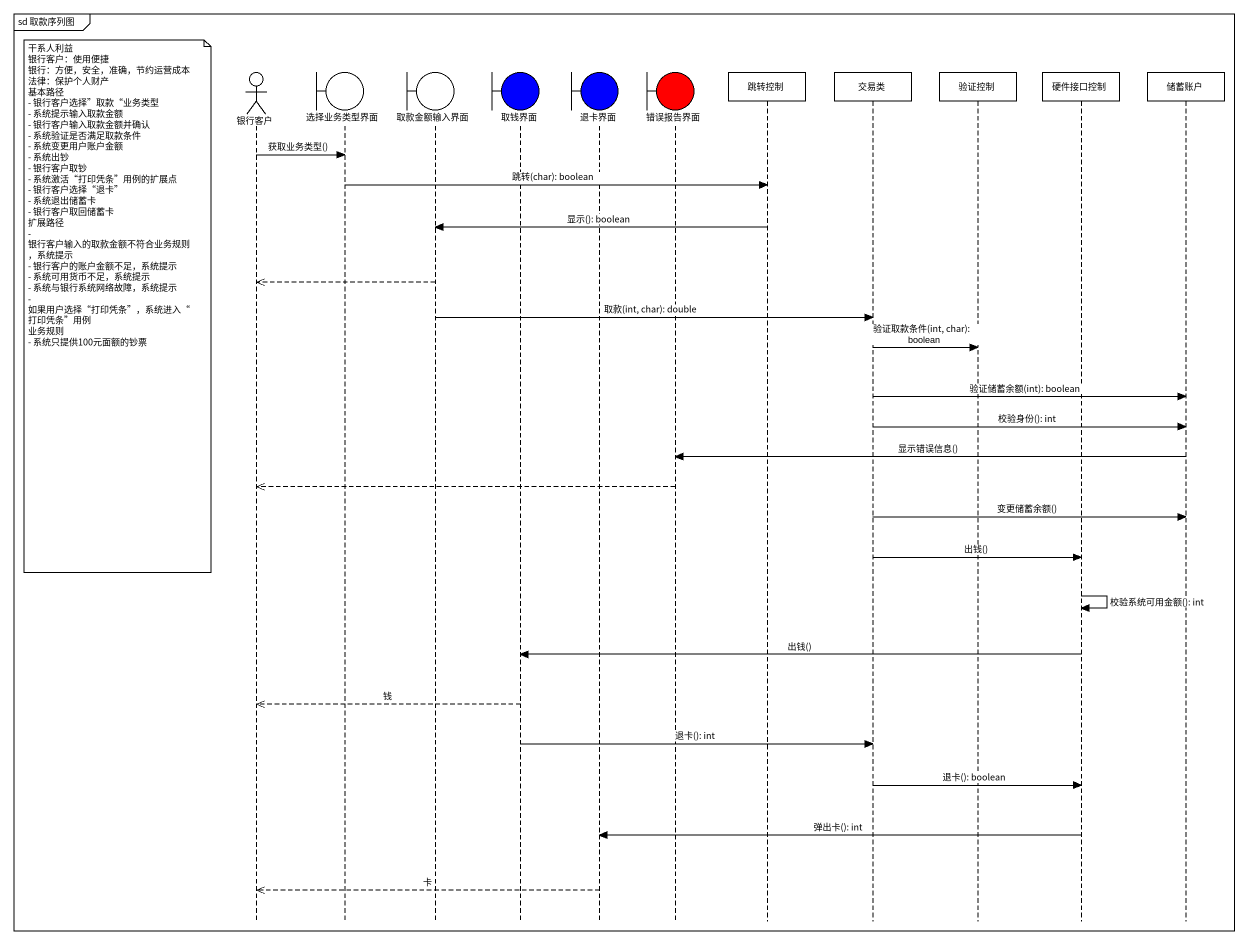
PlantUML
@startuml
mainframe sd 取款序列图
hide footbox
actor 银行客户
boundary 选择业务类型界面
boundary 取款金额输入界面
boundary 取钱界面 #0000FF
boundary 退卡界面 #0000FF
boundary 错误报告界面 #FF0000
participant 跳转控制
participant 交易类
participant 验证控制
participant 硬件接口控制
participant 储蓄账户

银行客户 -> 选择业务类型界面 : 获取业务类型()
选择业务类型界面 -> 跳转控制 : 跳转(char): boolean
跳转控制 -> 取款金额输入界面 : 显示(): boolean
取款金额输入界面 -->> 银行客户
note left of 银行客户
  干系人利益
  银行客户：使用便捷
  银行：方便，安全，准确，节约运营成本
  法律：保护个人财产
  基本路径
  - 银行客户选择”取款“业务类型
  - 系统提示输入取款金额
  - 银行客户输入取款金额并确认
  - 系统验证是否满足取款条件
  - 系统变更用户账户金额
  - 系统出钞
  - 银行客户取钞
  - 系统激活“打印凭条”用例的扩展点
  - 银行客户选择“退卡”
  - 系统退出储蓄卡
  - 银行客户取回储蓄卡
  扩展路径
  - 银行客户输入的取款金额不符合业务规则，系统提示
  - 银行客户的账户金额不足，系统提示
  - 系统可用货币不足，系统提示
  - 系统与银行系统网络故障，系统提示
  - 如果用户选择“打印凭条”，系统进入“打印凭条”用例
  业务规则
  - 系统只提供100元面额的钞票
end note
取款金额输入界面 -> 交易类 : 取款(int, char): double
交易类 -> 验证控制 : 验证取款条件(int, char): boolean
交易类 -> 储蓄账户 : 验证储蓄余额(int): boolean
交易类 -> 储蓄账户 : 校验身份(): int
储蓄账户 -> 错误报告界面 : 显示错误信息()
错误报告界面 -->> 银行客户
交易类 -> 储蓄账户 : 变更储蓄余额()
交易类 -> 硬件接口控制 : 出钱()
硬件接口控制 -> 硬件接口控制 : 校验系统可用金额(): int
硬件接口控制 -> 取钱界面 : 出钱()
取钱界面 -->> 银行客户 : 钱
取钱界面 -> 交易类 : 退卡(): int
交易类 -> 硬件接口控制 : 退卡(): boolean
硬件接口控制 -> 退卡界面 : 弹出卡(): int
退卡界面 -->> 银行客户 : 卡
@enduml
